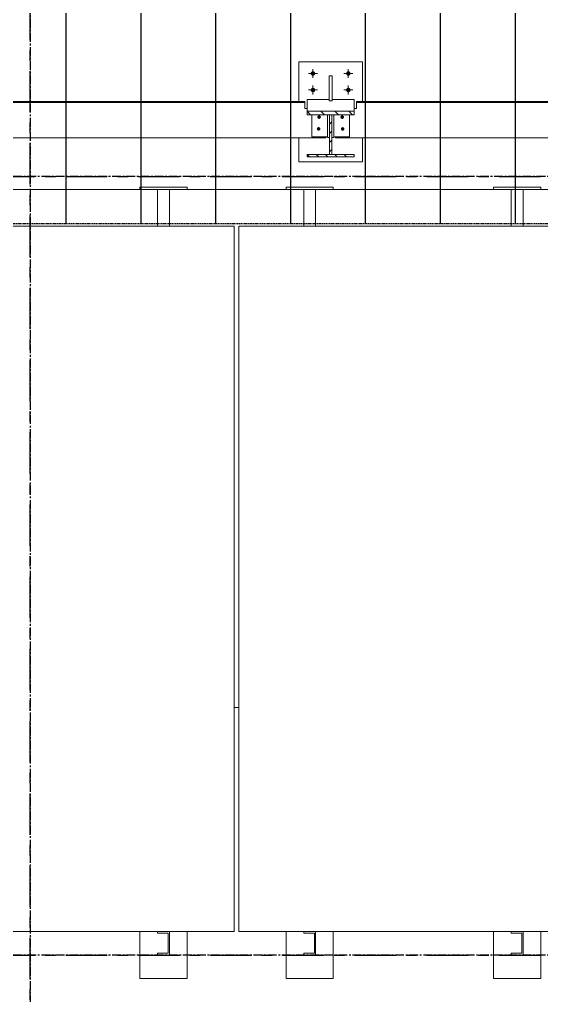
# Model space of a CAD drawing. Header units: millimetres. Extents: x -153298 to 620751, y -313239 to 250031.
# Drawn here: x 32187 to 34401, y 18854 to 22992 of the extents above; entities that cross this region are included whole.
import ezdxf
from ezdxf.enums import TextEntityAlignment as Align

# ---------------------------------------------------------------- set-up
doc = ezdxf.new("R2010")
doc.units = ezdxf.units.MM
for name, pattern in [('CENTER', [2, 1.25, -0.25, 0.25, -0.25]), ('HIDDEN', [0.375, 0.25, -0.125]), ('TA_GL_000.70000', [1.925, 0.7, -0.175, 0.175, -0.175, 0.7]), ('XKITLINE00', [0])]:
    doc.linetypes.add(name, pattern=pattern)
for name, color, linetype in [('000 - 0_SYM_DWG_GRIDLINE_MAIN_COLOR_251', 251, 'Continuous'), ('000 - 0_SYM_DWG_SLOPE-SYM_TEXT_COLOR_3', 3, 'Continuous'), ('000 - GRID', 251, 'CENTER'), ('HATCH', 7, 'Continuous')]:
    doc.layers.add(name, color=color, linetype=linetype)
doc.layers.add('Bolt', color=1, linetype='Continuous', lineweight=0)
doc.layers.add('Part', color=2, linetype='Continuous', lineweight=0)
doc.styles.add('ARIAL', font='arial.ttf')
doc.styles.add('TA', font='', dxfattribs={"height": 4.5})
doc.styles.get('TA').set_extended_font_data('Cordia New')

# ---------------------------------------------------------------- blocks, each defined once
blk = doc.blocks.new('*A168167')
at = {"layer": 'Part', "linetype": 'XKITLINE00', "lineweight": 0}
for p, q in [((318.570077, -21.082831), (318.449912, -20.962666)), ((319.042187, -21.082831), (318.922023, -20.962666)), ((319.514298, -21.082831), (319.394133, -20.962666)), ((319.986408, -21.082831), (319.866244, -20.962666))]:
    blk.add_line(p, q, dxfattribs=at)
blk = doc.blocks.new('*A169168')
at = {"layer": 'Part', "linetype": 'XKITLINE00', "lineweight": 0}
for p, q in [((318.529912, -22.505436), (318.449912, -22.425436)), ((318.844221, -22.505436), (318.764221, -22.425436)), ((319.15853, -22.505436), (319.07853, -22.425436)), ((319.472839, -22.505436), (319.392839, -22.425436)), ((319.787148, -22.505436), (319.707148, -22.425436)), ((320.049912, -22.453891), (320.021457, -22.425436))]:
    blk.add_line(p, q, dxfattribs=at)
blk = doc.blocks.new('*A170169')
at = {"layer": 'Part', "linetype": 'XKITLINE00', "lineweight": 0}
for p, q in [((319.209912, -21.397136), (319.289912, -21.317136)), ((319.209912, -21.711445), (319.289912, -21.631445)), ((319.209912, -22.025754), (319.289912, -21.945754)), ((319.209912, -22.340063), (319.289912, -22.260063))]:
    blk.add_line(p, q, dxfattribs=at)
blk = doc.blocks.new('*A12941259')
at = {"layer": 'Part', "linetype": 'XKITLINE00', "lineweight": 0}
blk.add_line((315.977912, -41.177455), (316.137912, -41.177455), dxfattribs=at)
blk = doc.blocks.new('*A13131273')
at = {"layer": 'Part', "linetype": 'XKITLINE00', "lineweight": 0}
for p, q in [((306.737912, -23.617455), (313.377912, -23.617455)), ((313.777912, -23.617455), (318.337912, -23.617455)), ((318.737912, -23.617455), (325.377912, -23.617455)), ((325.777912, -23.617455), (330.337912, -23.617455))]:
    blk.add_line(p, q, dxfattribs=at)
blk = doc.blocks.new('*A13541313')
at = {"layer": 'Part', "linetype": 'XKITLINE00', "lineweight": 0}
for p, q in [((316.137912, -24.857455), (327.977912, -24.857455)), ((316.137912, -48.777455), (316.137912, -24.857455)), ((327.977912, -48.777455), (327.977912, -24.857455)), ((327.977912, -48.777455), (316.137912, -48.777455))]:
    blk.add_line(p, q, dxfattribs=at)
blk = doc.blocks.new('*A13571316')
at = {"layer": 'Part', "linetype": 'XKITLINE00', "lineweight": 0}
for p, q in [((330.369912, -20.634477), (320.129912, -20.634477)), ((320.129912, -20.634477), (320.129912, -20.865605)), ((320.129912, -20.665879), (330.369912, -20.665879)), ((330.369912, -20.634477), (330.369912, -20.865605)), ((320.049912, -20.862883), (320.129912, -20.862883)), ((320.049912, -20.865605), (320.129912, -20.865605)), ((330.369912, -20.862883), (330.449912, -20.862883)), ((330.369912, -20.865605), (330.449912, -20.865605)), ((319.409883, -21.864234), (319.409883, -21.828163)), ((331.089912, -21.864234), (331.089912, -21.828163)), ((319.409883, -21.864234), (331.089912, -21.864234))]:
    blk.add_line(p, q, dxfattribs=at)
blk = doc.blocks.new('*A14121371')
at = {"layer": 'Part', "linetype": 'XKITLINE00', "lineweight": 0}
for p, q in [((304.137912, -24.857455), (315.977912, -24.857455)), ((304.137912, -48.777455), (304.137912, -24.857455)), ((315.977912, -48.777455), (315.977912, -24.857455)), ((315.977912, -48.777455), (304.137912, -48.777455))]:
    blk.add_line(p, q, dxfattribs=at)
blk = doc.blocks.new('*A14441403')
at = {"layer": 'Part', "linetype": 'XKITLINE00', "lineweight": 0}
for p, q in [((318.369912, -20.634477), (308.129912, -20.634477)), ((308.129912, -20.634477), (308.129912, -20.865605)), ((308.129912, -20.665879), (318.369912, -20.665879)), ((318.369912, -20.634477), (318.369912, -20.865605)), ((308.049912, -20.862883), (308.129912, -20.862883)), ((308.049912, -20.865605), (308.129912, -20.865605)), ((318.369912, -20.862883), (318.449912, -20.862883)), ((318.369912, -20.865605), (318.449912, -20.865605)), ((307.409883, -21.864234), (307.409883, -21.828163)), ((319.089912, -21.864234), (319.089912, -21.828163)), ((307.409883, -21.864234), (319.089912, -21.864234))]:
    blk.add_line(p, q, dxfattribs=at)
blk = doc.blocks.new('*A14451404')
at = {"layer": 'Part', "linetype": 'XKITLINE00', "lineweight": 0}
for p, q in [((318.16988, -19.280042), (320.32988, -19.280042)), ((318.16988, -20.634477), (318.16988, -19.280042)), ((320.32988, -20.634477), (320.32988, -19.280042)), ((318.16988, -22.680042), (318.16988, -21.864234)), ((320.32988, -22.680042), (320.32988, -21.864234)), ((318.16988, -22.680042), (320.32988, -22.680042))]:
    blk.add_line(p, q, dxfattribs=at)
blk = doc.blocks.new('*A14461405')
at = {"layer": 'Part', "linetype": 'XKITLINE00', "lineweight": 0}
for p, q in [((318.737912, -23.617455), (318.337912, -23.617455)), ((318.337912, -23.617455), (318.337912, -24.857455)), ((318.737912, -24.857455), (318.737912, -23.617455))]:
    blk.add_line(p, q, dxfattribs=at)
blk = doc.blocks.new('*A14471406')
at = {"layer": 'Part', "linetype": 'XKITLINE00', "lineweight": 0}
for p, q in [((317.737912, -23.617455), (317.737912, -23.537455)), ((317.737912, -23.537455), (319.337912, -23.537455)), ((317.737912, -23.617455), (318.337912, -23.617455)), ((318.737912, -23.617455), (319.337912, -23.617455)), ((319.337912, -23.617455), (319.337912, -23.537455))]:
    blk.add_line(p, q, dxfattribs=at)
blk = doc.blocks.new('*A14481407')
at = {"layer": 'Bolt'}
for points in [[(318.864, -21.1), (318.87, -21.1), (318.875, -21.102), (318.881, -21.104), (318.886, -21.106), (318.891, -21.109), (318.896, -21.113), (318.9, -21.117), (318.904, -21.121), (318.908, -21.126), (318.911, -21.131), (318.913, -21.136), (318.915, -21.142), (318.917, -21.147), (318.918, -21.153), (318.918, -21.159), (318.918, -21.165), (318.917, -21.171), (318.915, -21.177), (318.913, -21.182), (318.911, -21.187), (318.908, -21.192), (318.904, -21.197), (318.9, -21.202), (318.896, -21.205), (318.891, -21.209), (318.886, -21.212), (318.881, -21.215), (318.875, -21.217), (318.87, -21.218), (318.864, -21.219), (318.858, -21.219), (318.852, -21.219), (318.846, -21.218), (318.841, -21.217), (318.835, -21.215), (318.83, -21.212), (318.825, -21.209), (318.82, -21.205), (318.816, -21.202), (318.812, -21.197), (318.808, -21.192), (318.805, -21.187), (318.803, -21.182), (318.801, -21.177), (318.799, -21.171), (318.798, -21.165), (318.798, -21.159), (318.798, -21.153), (318.799, -21.147), (318.801, -21.142), (318.803, -21.136), (318.805, -21.131), (318.808, -21.126), (318.812, -21.121), (318.816, -21.117), (318.82, -21.113), (318.825, -21.109), (318.83, -21.106), (318.835, -21.104), (318.841, -21.102), (318.846, -21.1), (318.852, -21.1), (318.858, -21.099)], [(318.847, -21.499), (318.853, -21.5), (318.859, -21.501), (318.864, -21.503), (318.87, -21.505), (318.875, -21.508), (318.879, -21.512), (318.884, -21.516), (318.888, -21.52), (318.891, -21.525), (318.894, -21.53), (318.897, -21.535), (318.899, -21.541), (318.9, -21.547), (318.901, -21.552), (318.901, -21.558), (318.901, -21.564), (318.9, -21.57), (318.899, -21.576), (318.897, -21.581), (318.894, -21.587), (318.891, -21.592), (318.888, -21.596), (318.884, -21.601), (318.879, -21.605), (318.875, -21.608), (318.87, -21.611), (318.864, -21.614), (318.859, -21.616), (318.853, -21.617), (318.847, -21.618), (318.841, -21.618), (318.836, -21.618), (318.83, -21.617), (318.824, -21.616), (318.818, -21.614), (318.813, -21.611), (318.808, -21.608), (318.803, -21.605), (318.799, -21.601), (318.795, -21.596), (318.792, -21.592), (318.788, -21.587), (318.786, -21.581), (318.784, -21.576), (318.783, -21.57), (318.782, -21.564), (318.781, -21.558), (318.782, -21.552), (318.783, -21.547), (318.784, -21.541), (318.786, -21.535), (318.788, -21.53), (318.792, -21.525), (318.795, -21.52), (318.799, -21.516), (318.803, -21.512), (318.808, -21.508), (318.813, -21.505), (318.818, -21.503), (318.824, -21.501), (318.83, -21.5), (318.836, -21.499), (318.841, -21.498)]]:
    blk.add_hatch(color=256, dxfattribs=at).paths.add_polyline_path(points, flags=17)
at = {"layer": 'Bolt', "linetype": 'XKITLINE00', "lineweight": 0}
for p, q in [((318.858, -21.162), (318.858, -21.143)), ((318.841, -21.562), (318.841, -21.542))]:
    blk.add_line(p, q, dxfattribs=at)
blk = doc.blocks.new('*A14491408')
at = {"layer": 'Bolt'}
for points in [[(319.648, -21.1), (319.654, -21.1), (319.659, -21.102), (319.665, -21.104), (319.67, -21.106), (319.675, -21.109), (319.68, -21.113), (319.684, -21.117), (319.688, -21.121), (319.692, -21.126), (319.695, -21.131), (319.697, -21.136), (319.699, -21.142), (319.701, -21.147), (319.702, -21.153), (319.702, -21.159), (319.702, -21.165), (319.701, -21.171), (319.699, -21.177), (319.697, -21.182), (319.695, -21.187), (319.692, -21.192), (319.688, -21.197), (319.684, -21.202), (319.68, -21.205), (319.675, -21.209), (319.67, -21.212), (319.665, -21.215), (319.659, -21.217), (319.654, -21.218), (319.648, -21.219), (319.642, -21.219), (319.636, -21.219), (319.63, -21.218), (319.624, -21.217), (319.619, -21.215), (319.614, -21.212), (319.609, -21.209), (319.604, -21.205), (319.599, -21.202), (319.595, -21.197), (319.592, -21.192), (319.589, -21.187), (319.586, -21.182), (319.584, -21.177), (319.583, -21.171), (319.582, -21.165), (319.582, -21.159), (319.582, -21.153), (319.583, -21.147), (319.584, -21.142), (319.586, -21.136), (319.589, -21.131), (319.592, -21.126), (319.595, -21.121), (319.599, -21.117), (319.604, -21.113), (319.609, -21.109), (319.614, -21.106), (319.619, -21.104), (319.624, -21.102), (319.63, -21.1), (319.636, -21.1), (319.642, -21.099)], [(319.664, -21.499), (319.67, -21.5), (319.676, -21.501), (319.681, -21.503), (319.687, -21.505), (319.692, -21.508), (319.696, -21.512), (319.701, -21.516), (319.705, -21.52), (319.708, -21.525), (319.711, -21.53), (319.714, -21.535), (319.716, -21.541), (319.717, -21.547), (319.718, -21.552), (319.718, -21.558), (319.718, -21.564), (319.717, -21.57), (319.716, -21.576), (319.714, -21.581), (319.711, -21.587), (319.708, -21.592), (319.705, -21.596), (319.701, -21.601), (319.696, -21.605), (319.692, -21.608), (319.687, -21.611), (319.681, -21.614), (319.676, -21.616), (319.67, -21.617), (319.664, -21.618), (319.658, -21.618), (319.653, -21.618), (319.647, -21.617), (319.641, -21.616), (319.635, -21.614), (319.63, -21.611), (319.625, -21.608), (319.62, -21.605), (319.616, -21.601), (319.612, -21.596), (319.609, -21.592), (319.605, -21.587), (319.603, -21.581), (319.601, -21.576), (319.6, -21.57), (319.599, -21.564), (319.598, -21.558), (319.599, -21.552), (319.6, -21.547), (319.601, -21.541), (319.603, -21.535), (319.605, -21.53), (319.609, -21.525), (319.612, -21.52), (319.616, -21.516), (319.62, -21.512), (319.625, -21.508), (319.63, -21.505), (319.635, -21.503), (319.641, -21.501), (319.647, -21.5), (319.653, -21.499), (319.658, -21.498)]]:
    blk.add_hatch(color=256, dxfattribs=at).paths.add_polyline_path(points, flags=17)
at = {"layer": 'Bolt', "linetype": 'XKITLINE00', "lineweight": 0}
for p, q in [((319.642, -21.162), (319.642, -21.143)), ((319.658, -21.562), (319.658, -21.542))]:
    blk.add_line(p, q, dxfattribs=at)
blk = doc.blocks.new('*A14501409')
at = {"layer": 'Bolt'}
for points in [[(319.648, -21.1), (319.654, -21.1), (319.659, -21.102), (319.665, -21.104), (319.67, -21.106), (319.675, -21.109), (319.68, -21.113), (319.684, -21.117), (319.688, -21.121), (319.692, -21.126), (319.695, -21.131), (319.697, -21.136), (319.699, -21.142), (319.701, -21.147), (319.702, -21.153), (319.702, -21.159), (319.702, -21.165), (319.701, -21.171), (319.699, -21.177), (319.697, -21.182), (319.695, -21.187), (319.692, -21.192), (319.688, -21.197), (319.684, -21.202), (319.68, -21.205), (319.675, -21.209), (319.67, -21.212), (319.665, -21.215), (319.659, -21.217), (319.654, -21.218), (319.648, -21.219), (319.642, -21.219), (319.636, -21.219), (319.63, -21.218), (319.624, -21.217), (319.619, -21.215), (319.614, -21.212), (319.609, -21.209), (319.604, -21.205), (319.599, -21.202), (319.595, -21.197), (319.592, -21.192), (319.589, -21.187), (319.586, -21.182), (319.584, -21.177), (319.583, -21.171), (319.582, -21.165), (319.582, -21.159), (319.582, -21.153), (319.583, -21.147), (319.584, -21.142), (319.586, -21.136), (319.589, -21.131), (319.592, -21.126), (319.595, -21.121), (319.599, -21.117), (319.604, -21.113), (319.609, -21.109), (319.614, -21.106), (319.619, -21.104), (319.624, -21.102), (319.63, -21.1), (319.636, -21.1), (319.642, -21.099)], [(319.664, -21.499), (319.67, -21.5), (319.676, -21.501), (319.681, -21.503), (319.687, -21.505), (319.692, -21.508), (319.696, -21.512), (319.701, -21.516), (319.705, -21.52), (319.708, -21.525), (319.711, -21.53), (319.714, -21.535), (319.716, -21.541), (319.717, -21.547), (319.718, -21.552), (319.718, -21.558), (319.718, -21.564), (319.717, -21.57), (319.716, -21.576), (319.714, -21.581), (319.711, -21.587), (319.708, -21.592), (319.705, -21.596), (319.701, -21.601), (319.696, -21.605), (319.692, -21.608), (319.687, -21.611), (319.681, -21.614), (319.676, -21.616), (319.67, -21.617), (319.664, -21.618), (319.658, -21.618), (319.653, -21.618), (319.647, -21.617), (319.641, -21.616), (319.635, -21.614), (319.63, -21.611), (319.625, -21.608), (319.62, -21.605), (319.616, -21.601), (319.612, -21.596), (319.609, -21.592), (319.605, -21.587), (319.603, -21.581), (319.601, -21.576), (319.6, -21.57), (319.599, -21.564), (319.598, -21.558), (319.599, -21.552), (319.6, -21.547), (319.601, -21.541), (319.603, -21.535), (319.605, -21.53), (319.609, -21.525), (319.612, -21.52), (319.616, -21.516), (319.62, -21.512), (319.625, -21.508), (319.63, -21.505), (319.635, -21.503), (319.641, -21.501), (319.647, -21.5), (319.653, -21.499), (319.658, -21.498)]]:
    blk.add_hatch(color=256, dxfattribs=at).paths.add_polyline_path(points, flags=17)
at = {"layer": 'Bolt', "linetype": 'XKITLINE00', "lineweight": 0}
for p, q in [((319.642, -21.161), (319.642, -21.116)), ((319.658, -21.56), (319.658, -21.515))]:
    blk.add_line(p, q, dxfattribs=at)
blk = doc.blocks.new('*A14511410')
at = {"layer": 'Bolt'}
for points in [[(318.864, -21.1), (318.87, -21.1), (318.875, -21.102), (318.881, -21.104), (318.886, -21.106), (318.891, -21.109), (318.896, -21.113), (318.9, -21.117), (318.904, -21.121), (318.908, -21.126), (318.911, -21.131), (318.913, -21.136), (318.915, -21.142), (318.917, -21.147), (318.918, -21.153), (318.918, -21.159), (318.918, -21.165), (318.917, -21.171), (318.915, -21.177), (318.913, -21.182), (318.911, -21.187), (318.908, -21.192), (318.904, -21.197), (318.9, -21.202), (318.896, -21.205), (318.891, -21.209), (318.886, -21.212), (318.881, -21.215), (318.875, -21.217), (318.87, -21.218), (318.864, -21.219), (318.858, -21.219), (318.852, -21.219), (318.846, -21.218), (318.841, -21.217), (318.835, -21.215), (318.83, -21.212), (318.825, -21.209), (318.82, -21.205), (318.816, -21.202), (318.812, -21.197), (318.808, -21.192), (318.805, -21.187), (318.803, -21.182), (318.801, -21.177), (318.799, -21.171), (318.798, -21.165), (318.798, -21.159), (318.798, -21.153), (318.799, -21.147), (318.801, -21.142), (318.803, -21.136), (318.805, -21.131), (318.808, -21.126), (318.812, -21.121), (318.816, -21.117), (318.82, -21.113), (318.825, -21.109), (318.83, -21.106), (318.835, -21.104), (318.841, -21.102), (318.846, -21.1), (318.852, -21.1), (318.858, -21.099)], [(318.847, -21.499), (318.853, -21.5), (318.859, -21.501), (318.864, -21.503), (318.87, -21.505), (318.875, -21.508), (318.879, -21.512), (318.884, -21.516), (318.888, -21.52), (318.891, -21.525), (318.894, -21.53), (318.897, -21.535), (318.899, -21.541), (318.9, -21.547), (318.901, -21.552), (318.901, -21.558), (318.901, -21.564), (318.9, -21.57), (318.899, -21.576), (318.897, -21.581), (318.894, -21.587), (318.891, -21.592), (318.888, -21.596), (318.884, -21.601), (318.879, -21.605), (318.875, -21.608), (318.87, -21.611), (318.864, -21.614), (318.859, -21.616), (318.853, -21.617), (318.847, -21.618), (318.841, -21.618), (318.836, -21.618), (318.83, -21.617), (318.824, -21.616), (318.818, -21.614), (318.813, -21.611), (318.808, -21.608), (318.803, -21.605), (318.799, -21.601), (318.795, -21.596), (318.792, -21.592), (318.788, -21.587), (318.786, -21.581), (318.784, -21.576), (318.783, -21.57), (318.782, -21.564), (318.781, -21.558), (318.782, -21.552), (318.783, -21.547), (318.784, -21.541), (318.786, -21.535), (318.788, -21.53), (318.792, -21.525), (318.795, -21.52), (318.799, -21.516), (318.803, -21.512), (318.808, -21.508), (318.813, -21.505), (318.818, -21.503), (318.824, -21.501), (318.83, -21.5), (318.836, -21.499), (318.841, -21.498)]]:
    blk.add_hatch(color=256, dxfattribs=at).paths.add_polyline_path(points, flags=17)
at = {"layer": 'Bolt', "linetype": 'XKITLINE00', "lineweight": 0}
for p, q in [((318.858, -21.161), (318.858, -21.116)), ((318.841, -21.56), (318.841, -21.515))]:
    blk.add_line(p, q, dxfattribs=at)
blk = doc.blocks.new('*A14521411')
at = {"layer": 'Part', "linetype": 'XKITLINE00', "lineweight": 0}
for p, q in [((319.361912, -21.855796), (319.361912, -21.082831)), ((319.889912, -21.828163), (319.889912, -21.082831)), ((319.361912, -21.828163), (319.889912, -21.828163)), ((319.289912, -21.855796), (319.361912, -21.855796))]:
    blk.add_line(p, q, dxfattribs=at)
blk = doc.blocks.new('*A14531412')
at = {"layer": 'Part', "linetype": 'XKITLINE00', "lineweight": 0}
for p, q in [((318.609902, -21.082831), (318.609902, -21.828163)), ((319.137902, -21.082831), (319.137902, -21.855796)), ((318.609902, -21.828163), (319.137902, -21.828163)), ((319.137902, -21.855796), (319.209902, -21.855796))]:
    blk.add_line(p, q, dxfattribs=at)
blk = doc.blocks.new('*A14541413')
at = {"layer": 'Part', "linetype": 'XKITLINE00', "lineweight": 0}
for p, q in [((319.297912, -19.760081), (319.201912, -19.760081)), ((319.201912, -20.611492), (319.201912, -19.760081)), ((319.297912, -20.611492), (319.297912, -19.760081)), ((319.297912, -20.611492), (319.201912, -20.611492))]:
    blk.add_line(p, q, dxfattribs=at)
blk = doc.blocks.new('*A14551414')
at = {"layer": 'Bolt'}
for points in [[(318.574, -19.673), (318.575, -19.665), (318.577, -19.658), (318.58, -19.651), (318.583, -19.644), (318.587, -19.638), (318.591, -19.632), (318.596, -19.626), (318.602, -19.621), (318.608, -19.617), (318.614, -19.613), (318.621, -19.61), (318.628, -19.607), (318.635, -19.606), (318.642, -19.604), (318.65, -19.604), (318.657, -19.604), (318.665, -19.606), (318.672, -19.607), (318.679, -19.61), (318.686, -19.613), (318.692, -19.617), (318.698, -19.621), (318.704, -19.626), (318.709, -19.632), (318.713, -19.638), (318.717, -19.644), (318.72, -19.651), (318.723, -19.658), (318.724, -19.665), (318.726, -19.673), (318.726, -19.68), (318.726, -19.687), (318.724, -19.695), (318.723, -19.702), (318.72, -19.709), (318.717, -19.716), (318.713, -19.722), (318.709, -19.728), (318.704, -19.734), (318.698, -19.739), (318.692, -19.743), (318.686, -19.747), (318.679, -19.75), (318.672, -19.753), (318.665, -19.755), (318.657, -19.756), (318.65, -19.756), (318.642, -19.756), (318.635, -19.755), (318.628, -19.753), (318.621, -19.75), (318.614, -19.747), (318.608, -19.743), (318.602, -19.739), (318.596, -19.734), (318.591, -19.728), (318.587, -19.722), (318.583, -19.716), (318.58, -19.709), (318.577, -19.702), (318.575, -19.695), (318.574, -19.687), (318.574, -19.68)], [(319.774, -19.673), (319.775, -19.665), (319.777, -19.658), (319.78, -19.651), (319.783, -19.644), (319.787, -19.638), (319.791, -19.632), (319.796, -19.626), (319.802, -19.621), (319.808, -19.617), (319.814, -19.613), (319.821, -19.61), (319.828, -19.607), (319.835, -19.606), (319.842, -19.604), (319.85, -19.604), (319.857, -19.604), (319.865, -19.606), (319.872, -19.607), (319.879, -19.61), (319.886, -19.613), (319.892, -19.617), (319.898, -19.621), (319.904, -19.626), (319.909, -19.632), (319.913, -19.638), (319.917, -19.644), (319.92, -19.651), (319.923, -19.658), (319.924, -19.665), (319.926, -19.673), (319.926, -19.68), (319.926, -19.687), (319.924, -19.695), (319.923, -19.702), (319.92, -19.709), (319.917, -19.716), (319.913, -19.722), (319.909, -19.728), (319.904, -19.734), (319.898, -19.739), (319.892, -19.743), (319.886, -19.747), (319.879, -19.75), (319.872, -19.753), (319.865, -19.755), (319.857, -19.756), (319.85, -19.756), (319.842, -19.756), (319.835, -19.755), (319.828, -19.753), (319.821, -19.75), (319.814, -19.747), (319.808, -19.743), (319.802, -19.739), (319.796, -19.734), (319.791, -19.728), (319.787, -19.722), (319.783, -19.716), (319.78, -19.709), (319.777, -19.702), (319.775, -19.695), (319.774, -19.687), (319.774, -19.68)], [(318.574, -20.233), (318.575, -20.225), (318.577, -20.218), (318.58, -20.211), (318.583, -20.204), (318.587, -20.198), (318.591, -20.192), (318.596, -20.186), (318.602, -20.181), (318.608, -20.177), (318.614, -20.173), (318.621, -20.17), (318.628, -20.167), (318.635, -20.166), (318.642, -20.164), (318.65, -20.164), (318.657, -20.164), (318.665, -20.166), (318.672, -20.167), (318.679, -20.17), (318.686, -20.173), (318.692, -20.177), (318.698, -20.181), (318.704, -20.186), (318.709, -20.192), (318.713, -20.198), (318.717, -20.204), (318.72, -20.211), (318.723, -20.218), (318.724, -20.225), (318.726, -20.233), (318.726, -20.24), (318.726, -20.247), (318.724, -20.255), (318.723, -20.262), (318.72, -20.269), (318.717, -20.276), (318.713, -20.282), (318.709, -20.288), (318.704, -20.294), (318.698, -20.299), (318.692, -20.303), (318.686, -20.307), (318.679, -20.31), (318.672, -20.313), (318.665, -20.315), (318.657, -20.316), (318.65, -20.316), (318.642, -20.316), (318.635, -20.315), (318.628, -20.313), (318.621, -20.31), (318.614, -20.307), (318.608, -20.303), (318.602, -20.299), (318.596, -20.294), (318.591, -20.288), (318.587, -20.282), (318.583, -20.276), (318.58, -20.269), (318.577, -20.262), (318.575, -20.255), (318.574, -20.247), (318.574, -20.24)], [(319.774, -20.233), (319.775, -20.225), (319.777, -20.218), (319.78, -20.211), (319.783, -20.204), (319.787, -20.198), (319.791, -20.192), (319.796, -20.186), (319.802, -20.181), (319.808, -20.177), (319.814, -20.173), (319.821, -20.17), (319.828, -20.167), (319.835, -20.166), (319.842, -20.164), (319.85, -20.164), (319.857, -20.164), (319.865, -20.166), (319.872, -20.167), (319.879, -20.17), (319.886, -20.173), (319.892, -20.177), (319.898, -20.181), (319.904, -20.186), (319.909, -20.192), (319.913, -20.198), (319.917, -20.204), (319.92, -20.211), (319.923, -20.218), (319.924, -20.225), (319.926, -20.233), (319.926, -20.24), (319.926, -20.247), (319.924, -20.255), (319.923, -20.262), (319.92, -20.269), (319.917, -20.276), (319.913, -20.282), (319.909, -20.288), (319.904, -20.294), (319.898, -20.299), (319.892, -20.303), (319.886, -20.307), (319.879, -20.31), (319.872, -20.313), (319.865, -20.315), (319.857, -20.316), (319.85, -20.316), (319.842, -20.316), (319.835, -20.315), (319.828, -20.313), (319.821, -20.31), (319.814, -20.307), (319.808, -20.303), (319.802, -20.299), (319.796, -20.294), (319.791, -20.288), (319.787, -20.282), (319.783, -20.276), (319.78, -20.269), (319.777, -20.262), (319.775, -20.255), (319.774, -20.247), (319.774, -20.24)]]:
    blk.add_hatch(color=256, dxfattribs=at).paths.add_polyline_path(points, flags=17)
at = {"layer": 'Bolt', "linetype": 'XKITLINE00', "lineweight": 0}
for p, q in [((318.65, -19.832), (318.65, -19.528)), ((319.85, -19.832), (319.85, -19.528)), ((318.498, -19.68), (318.802, -19.68)), ((319.698, -19.68), (320.002, -19.68)), ((318.65, -20.392), (318.65, -20.088)), ((319.85, -20.392), (319.85, -20.088)), ((318.498, -20.24), (318.802, -20.24)), ((319.698, -20.24), (320.002, -20.24))]:
    blk.add_line(p, q, dxfattribs=at)
blk = doc.blocks.new('*A14561415')
at = {"layer": 'Part', "linetype": 'XKITLINE00', "lineweight": 0}
for p, q in [((312.777912, -23.617455), (312.777912, -23.537455)), ((312.777912, -23.537455), (314.377912, -23.537455)), ((312.777912, -23.617455), (313.377912, -23.617455)), ((313.777912, -23.617455), (314.377912, -23.617455)), ((314.377912, -23.617455), (314.377912, -23.537455))]:
    blk.add_line(p, q, dxfattribs=at)
blk = doc.blocks.new('*A14571416')
at = {"layer": 'Part', "linetype": 'XKITLINE00', "lineweight": 0}
for p, q in [((313.777912, -23.617455), (313.377912, -23.617455)), ((313.377912, -23.617455), (313.377912, -24.857455)), ((313.777912, -24.857455), (313.777912, -23.617455))]:
    blk.add_line(p, q, dxfattribs=at)
blk = doc.blocks.new('*A14911447')
at = {"layer": 'Part', "linetype": 'XKITLINE00', "lineweight": 0}
for p, q in [((318.337912, -48.837455), (318.337912, -48.777455)), ((318.697912, -48.837455), (318.337912, -48.837455)), ((318.697912, -49.517455), (318.697912, -48.837455)), ((318.737912, -49.577455), (318.737912, -48.777455)), ((318.337912, -49.577455), (318.337912, -49.517455)), ((318.337912, -49.517455), (318.697912, -49.517455)), ((318.737912, -49.577455), (318.337912, -49.577455))]:
    blk.add_line(p, q, dxfattribs=at)
blk = doc.blocks.new('*A14921448')
at = {"layer": 'Part', "linetype": 'XKITLINE00', "lineweight": 0}
for p, q in [((317.737912, -50.377455), (317.737912, -48.777455)), ((319.337912, -50.377455), (319.337912, -48.777455)), ((317.737912, -50.377455), (319.337912, -50.377455))]:
    blk.add_line(p, q, dxfattribs=at)
blk = doc.blocks.new('*A14931449')
at = {"layer": 'Part', "linetype": 'XKITLINE00', "lineweight": 0}
for p, q in [((312.777912, -50.377455), (312.777912, -48.777455)), ((314.377912, -50.377455), (314.377912, -48.777455)), ((312.777912, -50.377455), (314.377912, -50.377455))]:
    blk.add_line(p, q, dxfattribs=at)
blk = doc.blocks.new('*A14941450')
at = {"layer": 'Part', "linetype": 'XKITLINE00', "lineweight": 0}
for p, q in [((313.377912, -48.837455), (313.377912, -48.777455)), ((313.737912, -48.837455), (313.377912, -48.837455)), ((313.737912, -49.517455), (313.737912, -48.837455)), ((313.777912, -49.577455), (313.777912, -48.777455)), ((313.377912, -49.577455), (313.377912, -49.517455)), ((313.377912, -49.517455), (313.737912, -49.517455)), ((313.777912, -49.577455), (313.377912, -49.577455))]:
    blk.add_line(p, q, dxfattribs=at)
blk = doc.blocks.new('*A14971453')
at = {"layer": 'Part', "linetype": 'XKITLINE00', "lineweight": 0}
for p, q in [((318.449912, -20.564629), (319.201912, -20.564629)), ((318.449912, -20.564629), (318.449912, -21.082831)), ((319.297912, -20.564629), (320.049912, -20.564629)), ((320.049912, -21.082831), (320.049912, -20.564629)), ((318.449912, -20.962666), (320.049912, -20.962666)), ((318.449912, -21.082831), (320.049912, -21.082831))]:
    blk.add_line(p, q, dxfattribs=at)
blk = doc.blocks.new('*A14981454')
at = {"layer": 'Part', "linetype": 'XKITLINE00', "lineweight": 0}
for p, q in [((320.049912, -22.425436), (318.449912, -22.425436)), ((318.449912, -22.425436), (318.449912, -22.505436)), ((318.449912, -22.505436), (320.049912, -22.505436)), ((320.049912, -22.505436), (320.049912, -22.425436))]:
    blk.add_line(p, q, dxfattribs=at)
blk = doc.blocks.new('*A14991455')
at = {"layer": 'Part', "linetype": 'XKITLINE00', "lineweight": 0}
for p, q in [((319.289912, -21.082827), (319.209912, -21.082827)), ((319.209912, -21.082827), (319.209912, -22.425436)), ((319.289912, -22.425436), (319.289912, -21.082827)), ((319.209912, -22.425436), (319.289912, -22.425436))]:
    blk.add_line(p, q, dxfattribs=at)
blk = doc.blocks.new('*A16001553')
at = {"layer": 'Part', "linetype": 'XKITLINE00', "lineweight": 0}
for p, q in [((325.377912, -48.837455), (325.377912, -48.777455)), ((325.737912, -48.837455), (325.377912, -48.837455)), ((325.737912, -49.517455), (325.737912, -48.837455)), ((325.777912, -49.577455), (325.777912, -48.777455)), ((325.377912, -49.577455), (325.377912, -49.517455)), ((325.377912, -49.517455), (325.737912, -49.517455)), ((325.777912, -49.577455), (325.377912, -49.577455))]:
    blk.add_line(p, q, dxfattribs=at)
blk = doc.blocks.new('*A16011554')
at = {"layer": 'Part', "linetype": 'XKITLINE00', "lineweight": 0}
for p, q in [((324.777912, -50.377455), (324.777912, -48.777455)), ((326.377912, -50.377455), (326.377912, -48.777455)), ((324.777912, -50.377455), (326.377912, -50.377455))]:
    blk.add_line(p, q, dxfattribs=at)
blk = doc.blocks.new('*A16121565')
at = {"layer": 'Part', "linetype": 'XKITLINE00', "lineweight": 0}
for p, q in [((325.777912, -23.617455), (325.377912, -23.617455)), ((325.377912, -23.617455), (325.377912, -24.857455)), ((325.777912, -24.857455), (325.777912, -23.617455))]:
    blk.add_line(p, q, dxfattribs=at)
blk = doc.blocks.new('*A16131566')
at = {"layer": 'Part', "linetype": 'XKITLINE00', "lineweight": 0}
for p, q in [((324.777912, -23.617455), (324.777912, -23.537455)), ((324.777912, -23.537455), (326.377912, -23.537455)), ((324.777912, -23.617455), (325.377912, -23.617455)), ((325.777912, -23.617455), (326.377912, -23.617455)), ((326.377912, -23.617455), (326.377912, -23.537455))]:
    blk.add_line(p, q, dxfattribs=at)
blk = doc.blocks.new('*U5052')
at = {"layer": '000 - 0_SYM_DWG_GRIDLINE_MAIN_COLOR_251', "color": 0, "linetype": 'ByBlock', "ltscale": 5}
blk.add_line((20, 0), (-355.735, 0), dxfattribs=at)
at = {"style": 'TA', "flags": 1}
blk.add_attdef('LOCATION', (6, -6), '', height=4.5, rotation=270, dxfattribs=at)
at = {"layer": '000 - 0_SYM_DWG_SLOPE-SYM_TEXT_COLOR_3', "style": 'ARIAL'}
blk.add_attdef('GRID-HEAD', text='', height=4, rotation=90, dxfattribs=at).set_placement((40, 0), align=Align.MIDDLE_CENTER)
blk = doc.blocks.new('*U6394')
at = {"layer": '000 - 0_SYM_DWG_GRIDLINE_MAIN_COLOR_251', "color": 0, "linetype": 'ByBlock', "ltscale": 5}
blk.add_line((20, 0), (-651.806, 0), dxfattribs=at)
at = {"style": 'TA', "flags": 1}
blk.add_attdef('LOCATION', (6, -6), '', height=4.5, rotation=270, dxfattribs=at)
blk = doc.blocks.new('W-1-PP19-ST-ENT1-1_20260610-094632_ELEVATION_1_DIMS')
at = {"layer": '000 - GRID', "linetype": 'TA_GL_000.70000', "xscale": 50.00000000000004, "yscale": 50.00000000000004, "zscale": 50.00000000000004}
for name, p, rotation in [('*U5052', (0, 101510), 270), ('*U6394', (-2830, 105750), 180), ('*U6394', (-2830, 102450), 180)]:
    blk.add_blockref(name, p, dxfattribs=dict(at, rotation=rotation))

msp = doc.modelspace()

# ---------------------------------------------------------------- hatches: boundary and pattern name
at = {"layer": 'HATCH'}
h = msp.add_hatch(dxfattribs=at)
h.set_pattern_fill('ANSI31', color=250, scale=100, angle=45)
h.paths.add_polyline_path([(30433.5472, 30522.6501), (43397.7713, 30522.6501), (43397.7713, 22125.8988), (30433.5472, 22125.8988)])

# ---------------------------------------------------------------- linework, layer by layer
at = {"color": 1, "linetype": 'CENTER', "ltscale": 30}
for p, q in [((32232.7713, 32774.6401), (32232.7713, 16703.507)), ((59557.5016, 22325.8988), (24877.4489, 22325.8988)), ((59557.5016, 19025.8988), (24877.4489, 19025.8988))]:
    msp.add_line(p, q, dxfattribs=at)
at = {"color": 6, "linetype": 'HIDDEN', "ltscale": 20}
msp.add_lwpolyline([(30433.5472, 30522.6501), (43397.7713, 30522.6501), (43397.7713, 22125.8988), (30433.5472, 22125.8988)], close=True, dxfattribs=at)

# ---------------------------------------------------------------- block references
at = {"color": 6}
msp.add_blockref('W-1-PP19-ST-ENT1-1_20260610-094632_ELEVATION_1_DIMS', (32232.7713, -83424.1012), dxfattribs=at)
at = {"lineweight": 0, "xscale": 125, "yscale": 125, "zscale": 125}
for name in ['*A13131273', '*A14451404', '*A14551414', '*A14541413', '*A14441403', '*A14971453', '*A13571316', '*A168167', '*A14531412', '*A14481407', '*A14511410', '*A14991455', '*A170169', '*A14521411', '*A14491408', '*A14501409', '*A169168', '*A14981454', '*A14561415', '*A14571416', '*A14471406', '*A14461405', '*A16131566', '*A16121565', '*A14121371', '*A13541313', '*A12941259', '*A14931449', '*A14941450', '*A14921448', '*A14911447', '*A16011554', '*A16001553']:
    msp.add_blockref(name, (-6399.4671, 25223.0807), dxfattribs=at)

doc.saveas('drawing.dxf')
